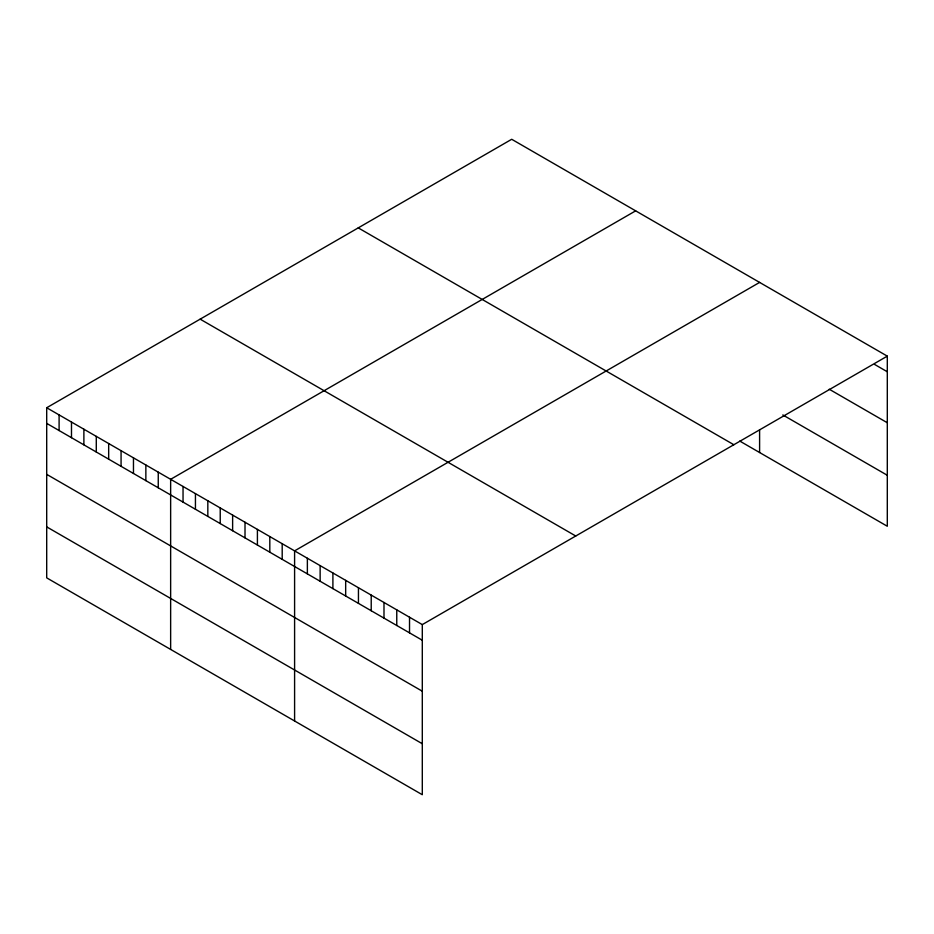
<?xml version="1.0" encoding="UTF-8"?>
<svg xmlns="http://www.w3.org/2000/svg" width="934" height="934" viewBox="0 0 934 934"><rect width="100%" height="100%" fill="white"/><g stroke="black" fill="none" stroke-linecap="round" stroke-linejoin="round"><path stroke-width="1.4" d="M46.7 407.749L422.296 624.601L422.296 794.717L46.7 577.866L46.7 407.749L511.704 139.283L887.3 356.134L887.3 526.251L739.763 441.07M635.645 210.85L170.642 479.317L170.642 649.422M759.599 282.407L294.595 550.873L294.595 720.978M422.296 624.601L887.3 356.134M874.528 364.388L887.3 371.767M829.252 389.233L887.3 422.74M782.82 414.941L887.3 475.266M358.247 227.884L733.844 444.736M200.156 319.159L575.753 536.011M46.7 423.382L422.296 640.234M46.7 474.355L422.296 691.207M46.7 526.881L422.296 743.733M759.599 429.862L759.599 452.523M409.524 617.234L409.524 632.855M396.763 609.855L396.763 625.488M383.991 602.488L383.991 618.11M371.218 595.11L371.218 610.743M358.446 587.743L358.446 603.364M345.673 580.364L345.673 595.997M332.901 572.997L332.901 588.618M320.14 565.619L320.14 581.252M307.368 558.252L307.368 573.873M282.196 543.716L282.196 559.349M269.809 536.56L269.809 552.192M257.41 529.403L257.41 545.036M245.012 522.246L245.012 537.879M232.624 515.089L232.624 530.722M220.226 507.944L220.226 523.565M207.827 500.787L207.827 516.409M195.44 493.631L195.44 509.252M183.041 486.474L183.041 502.095M158.255 472.16L158.255 487.781M145.856 465.004L145.856 480.625M133.469 457.847L133.469 473.468M121.07 450.69L121.07 466.311M108.671 443.533L108.671 459.154M96.284 436.376L96.284 451.998M83.885 429.22L83.885 444.853M71.486 422.063L71.486 437.696M59.099 414.906L59.099 430.539"/></g></svg>
